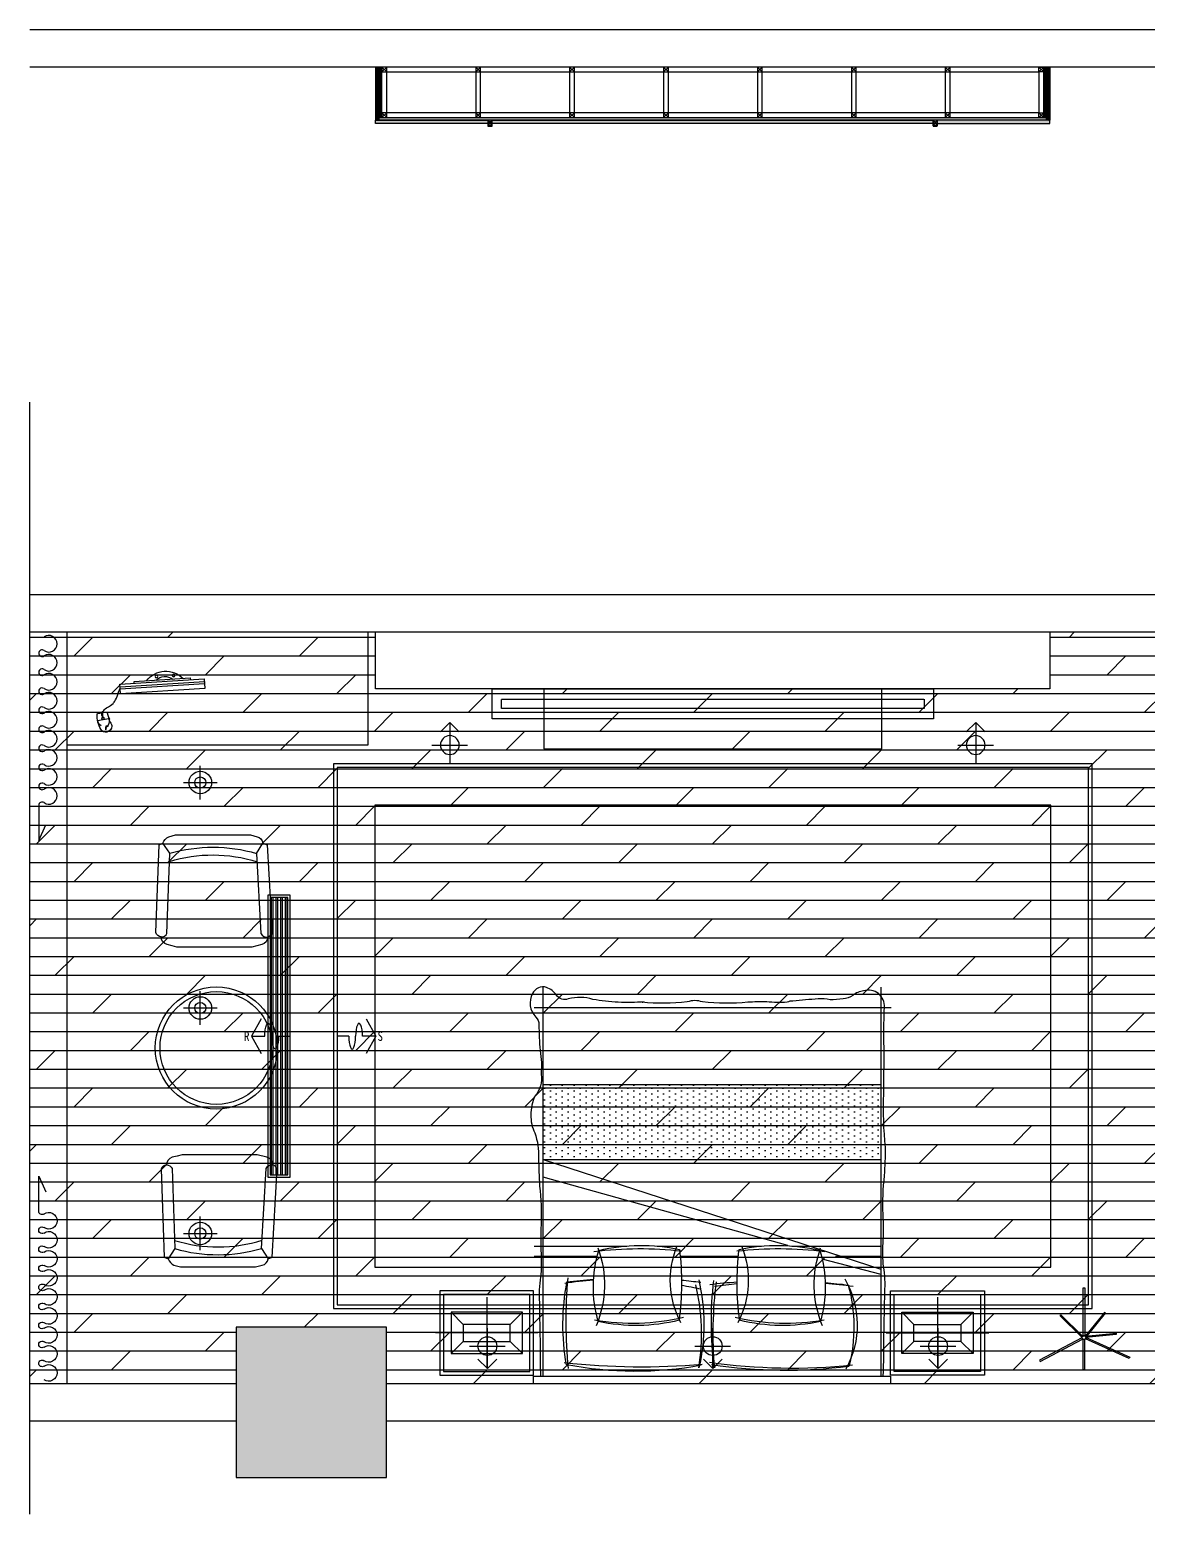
# Model space of a CAD drawing. Extents: x -153478 to 95136, y -45571 to 574449.
# Drawn here: x 37888 to 43838, y -11247 to -3343 of the extents above; entities that cross this region are included whole.
import ezdxf

# ---------------------------------------------------------------- set-up
doc = ezdxf.new("R2010")
doc.units = 0
doc.header["$LTSCALE"] = 10
doc.header["$MEASUREMENT"] = 0
doc.linetypes.add('DASH', pattern=[0.35, 0.25, -0.1])
doc.layers.get('0').update_dxf_attribs({"linetype": 'CONTINUOUS'})
for name, color, linetype in [('A 固定家具', 43, 'CONTINUOUS'), ('A 活动家具', 43, 'CONTINUOUS'), ('A 装饰完成面', 6, 'CONTINUOUS'), ('A建筑墙体', 160, 'CONTINUOUS'), ('A建筑窗户', 136, 'CONTINUOUS'), ('COLUMN', 9, 'CONTINUOUS'), ('C地面分格', 136, 'CONTINUOUS'), ('D天花分格', 136, 'CONTINUOUS'), ('D天花灯具', 1, 'CONTINUOUS'), ('K窗帘线', 43, 'CONTINUOUS'), ('PUB_HATCH', 251, 'CONTINUOUS')]:
    doc.layers.add(name, color=color, linetype=linetype)
doc.layers.add('WALL', color=160, linetype='CONTINUOUS', lineweight=9)
doc.styles.add('-宋体', font='simhei.ttf', dxfattribs={"width": 0.8})
pattern_1 = [(360, (-482869.7945, -322821.2698), (1e-15, 2.5), []), (135, (-482868.5445, -322822.52), (-4.99999999, -4.99999999), [3.53553392, -3.53553392]), (135, (-482867.9195, -322822.52), (-4.99999999, -4.99999999), [3.53553392, -3.53553392]), (135, (-482867.2945, -322822.52), (-4.99999999, -4.99999999), [3.53553392, -3.53553392])]

# ---------------------------------------------------------------- blocks, each defined once
blk = doc.blocks.new('_FZH')
at = {"color": 160}
blk.add_lwpolyline([(-0.5, -0.5), (0.5, -0.5), (0.5, 0.5), (-0.5, 0.5)], close=True, dxfattribs=at)
at = {"layer": 'PUB_HATCH', "color": 8}
blk.add_solid([(-0.5, -0.5), (0.5, -0.5), (-0.5, 0.5), (0.5, 0.5)], dxfattribs=at)
blk = doc.blocks.new('600x450床头几')
at = {"layer": 'A 活动家具', "color": 8, "linetype": 'Continuous'}
for p, q in [((-50, -190), (-50, 190)), ((-175, 45), (-240, 110)), ((75, 45), (140, 110)), ((222.8, 0), (-322.8, 0)), ((-175, -45), (-240, -110)), ((75, -45), (140, -110))]:
    blk.add_line(p, q, dxfattribs=at)
at = {"layer": 'A 活动家具', "linetype": 'Continuous'}
for points in [[(200, 225), (200, -225), (-300, -225), (-300, 225)], [(180, 205), (180, -205), (-280, -205), (-280, 205)], [(140, -110), (-240, -110), (-240, 110), (140, 110)]]:
    blk.add_lwpolyline(points, close=True, dxfattribs=at)
at = {"layer": 'A 活动家具', "color": 8, "linetype": 'Continuous'}
blk.add_lwpolyline([(75, -45), (-175, -45), (-175, 45), (75, 45)], close=True, dxfattribs=at)
blk = doc.blocks.new('1800X2000床A')
at = {"layer": 'A 活动家具', "linetype": 'Continuous'}
h = blk.add_hatch(dxfattribs=at)
h.set_pattern_fill('DOTS', color=256, scale=20, angle=90, style=0)
h.set_pattern_definition([(90, (-37064.08, -174013.955), (-31.75, 15.875), [0, -31.75])])
h.paths.add_polyline_path([(-900, -571.6), (-900, -171.6), (900, -171.6), (900, -571.6)])
for p, q in [((-900, 980), (-900, -1090.1)), ((900, 980), (900, -1090.1)), ((900, 411.4), (-897.3, -171.6)), ((900, 438.2), (585.8, 356.9)), ((-946.7, 340.4), (-611.1, 340.4)), ((-169.7, 340.4), (140.3, 340.4)), ((656.5, 340.4), (900, 340.4)), ((-453.9, 289.6), (-946.7, 289.6)), ((402.8, 283.8), (-900, -78.9)), ((263.2, 289.6), (-292.6, 289.6)), ((900, 289.6), (424.5, 289.6)), ((900, -171.6), (-900, -171.6)), ((900, -571.6), (-900, -571.6)), ((953.8, -980), (-946.7, -980))]:
    blk.add_line(p, q, dxfattribs=at)
for points in [[(914.4, -522.6, 0.011501), (915.4, -658.1, -0.027887), (914.1, -811.9, 0.011645), (918.1, -983.7, -0.522577), (807.1, -1071, -0.144021), (749, -1047.2, 0.120265), (697.5, -1028.7, 0.023323), (627.9, -1023.4, -0.068959), (565.4, -1028.2, -0.011626), (430.6, -1016.8, -0.119793), (399.6, -1010.6, 0.046791), (290.8, -1012.6, -0.023628), (190.8, -1010.5, 0.055897), (-51.3, -1012.9, -0.053528), (-91.8, -1019.8, -0.053528), (-132.3, -1012.9, 0.055897), (-374.4, -1010.5, -0.187873), (-362, -1012.6, 0.036947), (-499.8, -1010.6, 0.036442), (-634.8, -1025.7, -0.141351), (-765.6, -1028.2, 0.342539), (-828.1, -1048.6, -0.123892), (-881.4, -1090, -0.37589), (-955.7, -1056.7, -0.329446), (-938.7, -931.9, 0.211134), (-921.8, -890.9, -0.024888), (-915.1, -753.9, 0.06219), (-910.4, -626.7, 0.218233), (-943, -510.5, -0.123513), (-964.3, -410.6, -0.129887), (-943.7, -314.7, 0.095063), (-923.8, -182.3, -0.016498), (-918.2, -32.3, 0.039412), (-910.4, 173.7, -0.025508), (-910.4, 327.9, 0.038458), (-913, 451.6, -0.058958), (-919.7, 588.7, -0.00267), (-914.9, 817.2, -0.013848), (-913.2, 980, -0.011292)], [(910.6, 980, -0.018567), (914.9, 761.8, -0.00267), (919.7, 533.2, -0.058958), (913, 396.2, 0.038458), (910.4, 272.5, -0.025508), (910.4, 118.3, 0.039412), (918.2, -87.7, -0.016498), (923.8, -237.7)], [(923.8, -237.7, 0.037552), (914.4, -522.6)]]:
    blk.add_lwpolyline(points, format="xyb", dxfattribs=at)
blk.add_lwpolyline([(-950, 1020), (-950, 980), (950, 980), (950, 1020), (-950, 1020), (-950, 980)], dxfattribs=at)
for centre, radius, start, end in [((-407.9, -972.7), 1927.1, 79.52195, 101.00931), ((391.7, -1691.8), 2641.6, 82.66685, 98.5823), ((443.9, 707.1), 1238, 170.14845, 190.63838), ((-379.1, -2731.9), 3663.7, 84.87604, 96.39087), ((1853.5, 686.6), 2630.3, 174.48255, 185.03645), ((-1148.5, 754.9), 1091.3, 346.13072, 9.52012), ((-1061.9, 702.8), 1018.5, 346.621, 13.23738), ((427.2, -2159.9), 3098.6, 84.05754, 98.1925), ((1936.5, 695.7), 1940.4, 173.02039, 186.64494), ((2200.9, 750.7), 2194.7, 175.17431, 187.14611), ((285.3, 706.9), 487.3, 329.87201, 28.93859), ((-109.7, 718.3), 864.5, 345.01444, 14.05404), ((-1146.4, 492.4), 573.1, 340.11607, 22.53742), ((1117, 492.4), 573.1, 157.46258, 199.88393), ((29.9, 505.6), 661.9, 163.92635, 197.14087), ((-426.1, -501), 1200.4, 76.82021, 99.55338), ((-404.9, -238.2), 948.7, 76.02967, 102.2512), ((259, 469.5), 481.3, 151.92007, 201.95242), ((-1667.9, 484.6), 1505.1, 353.15138, 7.55329), ((396.7, -501), 1200.4, 80.44662, 103.17979), ((1638.5, 484.6), 1505.1, 172.44671, 186.84862), ((-288.4, 469.5), 481.3, 338.04758, 28.07993), ((375.5, -238.2), 948.7, 77.7488, 103.97033), ((-59.2, 505.6), 661.9, 342.85913, 16.07365), ((-461.2, 2818.8), 2357, 262.10686, 265.8698), ((-372, 3643.3), 3190, 262.78178, 265.34846), ((-561.2, 2818.8), 2357, 279.7319, 282.30021), ((-472, 3643.3), 3190, 275.56203, 277.41037), ((393, 3966.4), 3498.4, 263.35369, 265.74417), ((429.7, 3708.3), 3234.9, 262.61015, 264.74421), ((293, 3966.4), 3498.4, 275.07117, 277.09886), ((329.7, 3708.3), 3234.9, 274.8347, 277.49337), ((-382.6, 2242.4), 1941.4, 262.71281, 276.54095), ((353.3, 2242.4), 1941.4, 263.45905, 277.28719), ((-376.1, 1254.1), 970.4, 256.49859, 282.0521), ((346.7, 1254.1), 970.4, 257.9479, 283.50141)]:
    blk.add_arc(centre, radius, start, end, dxfattribs=at)
blk = doc.blocks.new('1800X2000床组块A')
at = {"layer": 'A 活动家具', "color": 0, "linetype": 'Continuous'}
for name, p in [('600x450床头几', (-1150, 750)), ('1800X2000床A', (0, 0))]:
    blk.add_blockref(name, p, dxfattribs=at)
at = {"layer": 'A 活动家具', "color": 0, "linetype": 'Continuous', "xscale": -1}
blk.add_blockref('600x450床头几', (1150, 750), dxfattribs=at)
blk = doc.blocks.new('QRQR')
at = {"layer": 'A 活动家具', "linetype": 'Continuous'}
for p, q in [((-230.2, -97.6), (-266.4, -42.7)), ((231.9, -98.3), (266.4, -42.7))]:
    blk.add_line(p, q, dxfattribs=at)
blk.add_lwpolyline([(-191.6, -596.5), (-217.7, -590), (-243.8, -583.5, -0.344151), (-275.6, -542.7, -0.318714), (-303.8, -519.8), (-286.5, -51.7), (-266.4, -42.7, -0.164168), (-235.1, -8.9), (-199.7, 0), (199.7, 0), (235.1, -8.9, -0.298595), (266.4, -42.7), (288.2, -52.5), (315, -520.5, -0.274063), (291.9, -542.7, -0.344151), (260, -583.5), (207.8, -596.5), (-191.6, -596.5)], format="xyb", close=True, dxfattribs=at)
blk.add_lwpolyline([(-275.6, -542.7, 0.318714), (-244.7, -523.6), (-230.2, -97.6, -0.143237), (231.9, -98.3), (255.9, -524.4, 0.364606), (291.9, -542.7)], format="xyb", dxfattribs=at)
at = {"layer": 'A 活动家具', "linetype": 'Continuous', "extrusion": (-1.0584e-16, -3.00163e-16, -1)}
blk.add_ellipse((-0.4, -887.8), major_axis=(600.9, 499.9), ratio=1, start_param=-1.177212, end_param=-0.571226, dxfattribs=at)
blk = doc.blocks.new('QBLOCK2008041212054960')
at = {"layer": 'A 活动家具'}
for p, q in [((-264.3, 158.3, -1040), (172.8, 51.4, -1040)), ((-261.9, 168, -1040), (175.2, 61.1, -1040)), ((-184.5, 174.8, -1040), (-186.9, 165.1, -1040)), ((106.9, 103.6, -1040), (-184.5, 174.8, -1040)), ((104.5, 93.9, -1040), (106.9, 103.6, -1040)), ((207.1, -105, -1040), (201, -117.3, -1040)), ((201, -117.3, -1040), (203.1, -118.5, -1040)), ((219.3, -85.2, -1040), (205.2, -113.3, -1040)), ((261.8, -134.2, -1040), (205.2, -113.3, -1040)), ((207.1, -105, -1040), (208.9, -105.9, -1040)), ((267, -98, -1040), (225.5, -82.7, -1040)), ((234.3, -120.4, -1040), (233, -123.6, -1040)), ((239.3, -108.8, -1040), (237, -114.1, -1040)), ((247.2, -90.7, -1040), (245.6, -94.3, -1040))]:
    blk.add_line(p, q, dxfattribs=at)
at = {"layer": 'A 活动家具', "elevation": -1040}
blk.add_lwpolyline([(-258.3, 182.6), (-270.2, 134), (166.9, 27.1), (178.8, 75.7)], close=True, dxfattribs=at)
at = {"layer": 'A 活动家具'}
for centre in [(-94.4, 172.3, -1040), (-6.2, 150.7, -1040)]:
    blk.add_circle(centre, 6.6, dxfattribs=at)
for centre, radius, start, end in [((-72.4, 61.1, -1040), 128.4, 27.03317, 125.48048), ((-62.9, 90.3, -1040), 69.4, 36.32293, 116.19072), ((214.3, -155.9, -1040), 33.4, 171.1828, 247.4847), ((253.4, -136, -1040), 53.3, 164.76817, 205.26714), ((253.4, -136, -1040), 53.3, 154.76293, 164.76817), ((181.3, -161.7, -1040), 27.9, 333.84389, 25.10416), ((181.3, -161.7, -1040), 30.9, 334.41458, 18.50856), ((223.8, -87.4, -1040), 5, 69.71217, 153.2894), ((112.7, -77.2, -1040), 159.6, 321.12939, 350.49259), ((214.7, -114.2, -1040), 51.2, 296.42725, 336.99947), ((265.2, -102.7, -1040), 5, 350.49259, 69.71217), ((213.6, -160.9, -1040), 28.6, 244.82124, 324.86169)]:
    blk.add_arc(centre, radius, start, end, dxfattribs=at)
for centre, major_axis in [((236, -117.4, -1040), (-7.45, 2.72)), ((242.5, -101.6, -1040), (3.15, 7.28))]:
    blk.add_ellipse(centre, major_axis=major_axis, ratio=0.432067, dxfattribs=at)
for points, knots in [([(247.2, -90.7, -1040), (238.3, -78.1, -1040), (237.2, -65.2, -1040), (204.9, -47.5, -1040), (184.5, -12.3, -1040), (174, 56.2, -1040)], [0, 0, 0, 0, 54.549651, 126.009239, 156.340807, 156.340807, 156.340807, 156.340807]), ([(202, -122, -1040), (200.5, -124.3, -1040), (196.4, -129.2, -1040), (190.1, -135.8, -1040), (183.8, -142.6, -1040), (181.8, -148.2, -1040), (181.3, -150.8, -1040)], [9.51244, 9.51244, 9.51244, 9.51244, 17.355242, 27.460135, 36.892546, 44.800695, 44.800695, 44.800695, 44.800695])]:
    blk.add_open_spline(points, degree=3, knots=knots, dxfattribs=at)
blk = doc.blocks.new('DRAPES2')
at = {"layer": 'K窗帘线', "color": 43}
for p, q in [((0, 0), (82, 37.3)), ((186.3, 0), (0, 0))]:
    blk.add_line(p, q, dxfattribs=at)
at = {"layer": 'K窗帘线', "color": 43, "linetype": 'ByBlock', "extrusion": (0, 0, -1)}
for centre, major_axis, start_param, end_param in [((236.9, 53.6), (-31.3, 31.3), 4.8823, 7.06864), ((236.9, 53.6), (-31.3, 31.3), 0.785455, 2.971795), ((338.2, 53.5), (31.3, 31.3), 3.311504, 5.497844), ((338.2, 53.5), (-31.3, 31.3), 0.785455, 2.971795), ((439.4, 53.5), (-31.3, 31.3), 4.8823, 7.06864), ((439.4, 53.5), (-31.3, 31.3), 0.785455, 2.971795), ((540.7, 53.5), (31.3, 31.3), 3.311504, 5.497844), ((540.7, 53.5), (31.3, 31.3), -0.785341, 1.400999), ((641.9, 53.5), (-31.3, 31.3), 4.8823, 7.06864), ((641.9, 53.5), (-31.3, 31.3), 0.785455, 2.971795), ((743.2, 53.5), (31.3, 31.3), 3.311504, 5.497844), ((743.2, 53.5), (-31.3, 31.3), 0.785455, 2.971795), ((844.4, 53.5), (-31.3, 31.3), 4.8823, 7.06864), ((844.4, 53.5), (-31.3, 31.3), 0.785455, 2.971795), ((945.7, 53.5), (31.3, 31.3), 3.311504, 5.497844), ((945.7, 53.5), (31.3, 31.3), -0.785341, 1.400999), ((186.3, 17.8), (-12.6, 12.6), 1.740708, 3.927048), ((287.6, 17.7), (-12.6, 12.6), 1.740708, 6.113388), ((388.8, 17.7), (-12.6, 12.6), 1.740708, 6.113388), ((490.1, 17.7), (12.6, 12.6), 0.169911, 4.542591), ((591.3, 17.7), (12.6, 12.6), 2.356251, 4.542591), ((591.3, 17.7), (-12.6, 12.6), 1.740708, 3.927048), ((692.6, 17.7), (-12.6, 12.6), 1.740708, 6.113388), ((793.8, 17.7), (-12.6, 12.6), 1.740708, 6.113388), ((895.1, 17.7), (12.6, 12.6), 0.169911, 4.542591), ((996.3, 17.7), (12.6, 12.6), 2.356251, 4.542591)]:
    blk.add_ellipse(centre, major_axis=major_axis, ratio=1, start_param=start_param, end_param=end_param, dxfattribs=at)
at = {"layer": 'K窗帘线', "color": 43, "extrusion": (0, 0, -1)}
for centre, major_axis, start_param, end_param in [((1046.7, 53.5), (-31.3, 31.3), 4.8823, 7.06864), ((1046.7, 53.5), (-31.3, 31.3), 0.785455, 2.971795), ((996.1, 17.7), (-12.6, 12.6), 1.740708, 3.927048)]:
    blk.add_ellipse(centre, major_axis=major_axis, ratio=1, start_param=start_param, end_param=end_param, dxfattribs=at)
blk = doc.blocks.new('暗装筒灯')
at = {"color": 8}
for p, q in [((0, -90), (0, 90)), ((-90, 0), (90, 0))]:
    blk.add_line(p, q, dxfattribs=at)
blk.add_circle((0, 0), 60)
blk.add_circle((0, 0), 30, dxfattribs=at)
blk = doc.blocks.new('*U66')
blk.add_blockref('暗装筒灯', (0, 0))
blk = doc.blocks.new('*U653')
at = {"color": 8}
for p, q in [((-737.5, 42.5), (737.5, 42.5)), ((-737.5, 32.5), (737.5, 32.5)), ((-737.5, 17.5), (737.5, 17.5)), ((-737.5, 7.5), (737.5, 7.5)), ((-737.5, -7.5), (737.5, -7.5)), ((-737.5, -17.5), (737.5, -17.5)), ((-737.5, -32.5), (737.5, -32.5)), ((-737.5, -42.5), (737.5, -42.5))]:
    blk.add_line(p, q, dxfattribs=at)
for points in [[(750, 60), (-750, 60), (-750, -60), (750, -60)], [(737.5, 47.5), (-737.5, 47.5), (-737.5, -47.5), (737.5, -47.5)]]:
    blk.add_lwpolyline(points, close=True)
blk = doc.blocks.new('出风方向图例')
blk.add_line((62.2, 0), (0, 0))
for points in [[(154.2, 92.4), (207, 0), (154.2, -92.4)], [(207, 0), (135.3, 0)]]:
    blk.add_lwpolyline(points)
for centre, major_axis in [((80.4, 0), (0, -68.6)), ((117, 0), (0, 68.6))]:
    blk.add_ellipse(centre, major_axis=major_axis, ratio=0.266667, start_param=4.712389, end_param=7.853982)
at = {"color": 0, "linetype": 'ByBlock', "style": '-宋体', "width": 0.85}
blk.add_attdef('出风方向', (215.1, -25.1), '', height=50, dxfattribs=at)
blk = doc.blocks.new('A$C5AAE2CA5')
at = {"layer": 'A 活动家具'}
for points in [[(241.1, 182.2), (233.5, 182.2), (233.5, 437.6), (241.1, 437.6)], [(230.5, 178.5), (225.9, 173.9), (110.1, 288.8), (114.7, 293.5)], [(243.4, 179.2), (248.5, 175.1), (351.2, 301.9), (346.2, 306)], [(229.3, 164.6), (225.8, 171.2), (0, 51.9), (3.5, 45.2)], [(233.1, 163.1), (239.6, 163.1), (239.6, 0), (233.1, 0)], [(245.1, 165.1), (248.2, 172), (481.7, 68.6), (478.6, 61.7)], [(246.6, 173.4), (246, 179.9), (408.3, 195.5), (409, 189)]]:
    blk.add_lwpolyline(points, close=True, dxfattribs=at)
blk.add_circle((237.3, 172.2), 10, dxfattribs=at)
blk = doc.blocks.new('暗装射灯(角度可调)')
at = {"color": 8, "linetype": 'ByBlock'}
for p, q in [((0, -1.9), (0, 1.9)), ((2.4, 0), (-1.9, 0))]:
    blk.add_line(p, q, dxfattribs=at)
blk.add_lwpolyline([(1.4, 1), (2.4, 0), (1.4, -1)], dxfattribs=at)
at = {"color": 0, "linetype": 'ByBlock'}
blk.add_circle((0, 0), 1, dxfattribs=at)
blk = doc.blocks.new('*U62')
at = {"xscale": 50, "yscale": 50, "zscale": 50}
blk.add_blockref('暗装射灯(角度可调)', (27895.3, -2006.6), dxfattribs=at)
blk = doc.blocks.new('A$C33B562D5')
at = {"layer": 'C地面分格', "linetype": 'ByBlock'}
h = blk.add_hatch(dxfattribs=at)
h.set_pattern_fill('DOLMIT', color=148, scale=400)
h.set_pattern_definition([(0, (-3776.34, -8577.2), (0, 100), []), (45, (-3776.34, -8577.2), (-200, 200), [141.4214, -282.843])])
h.paths.add_polyline_path([(2041.9, 4395.5), (2041.9, 4695.5), (200, 4695.5), (200, 695.5), (1300, 695.5), (1300, 995.5), (2100, 995.5), (2100, 695.5), (6300, 695.5), (6300, 1995.5), (6300, 3095.5), (7900, 3095.5), (7900, 3395.5), (7899.8, 4395.5), (7899.8, 4445.5), (7600, 4445.5), (7600, 4695.5), (5631.9, 4695.5), (5631.9, 4395.5)])
at = {"layer": 'A 固定家具', "linetype": 'DASH'}
blk.add_lwpolyline([(2711.9, 4340.5), (4961.9, 4340.5), (4961.9, 4290.5), (2711.9, 4290.5)], close=True, dxfattribs=at)
at = {"layer": 'A 活动家具'}
for points in [[(1999.9, 4695.5), (1999.9, 4095.5), (400, 4095.5), (400, 4695.5)], [(2936.9, 4395.5), (2936.9, 4075.5), (4736.9, 4075.5), (4736.9, 4395.5)]]:
    blk.add_lwpolyline(points, dxfattribs=at)
for radius in [325, 300]:
    blk.add_circle((1194, 2482.6), radius, dxfattribs=at)
at = {"layer": 'A 装饰完成面'}
blk.add_lwpolyline([(5631.9, 4695.5), (5631.9, 4395.5), (2041.9, 4395.5), (2041.9, 4695.5)], dxfattribs=at)
at = {"layer": 'A建筑墙体'}
for p, q in [((7899.8, 4895.5), (200, 4895.5)), ((7899.8, 4695.5), (200, 4695.5)), ((1300, 695.5), (200, 695.5)), ((8300, 695.5), (2100, 695.5)), ((1300, 495.5), (200, 495.5)), ((6600, 495.5), (2100, 495.5))]:
    blk.add_line(p, q, dxfattribs=at)
at = {"layer": 'A建筑窗户', "color": 136}
for p, q in [((200, 4795.5), (200, 5921.5)), ((200, 595.5), (200, 4795.5)), ((200, 0), (200, 595.5))]:
    blk.add_line(p, q, dxfattribs=at)
at = {"layer": 'D天花分格', "linetype": 'ByBlock'}
blk.add_line((400, 695.5), (400, 4695.5), dxfattribs=at)
for points in [[(2661.9, 4395.5), (5011.9, 4395.5), (5011.9, 4235.5), (2661.9, 4235.5)], [(1816.9, 1095.5), (5856.9, 1095.5), (5856.9, 3995.5), (1816.9, 3995.5)], [(1836.9, 1115.5), (5836.9, 1115.5), (5836.9, 3975.5), (1836.9, 3975.5)], [(2036.9, 1315.5), (5636.9, 1315.5), (5636.9, 3775.5), (2036.9, 3775.5)]]:
    blk.add_lwpolyline(points, close=True, dxfattribs=at)
at = {"layer": 'WALL'}
blk.add_line((1300, 695.5), (200, 695.5), dxfattribs=at)
at = {"linetype": 'ByBlock'}
blk.add_blockref('A$C5AAE2CA5', (5576.4, 768.5), dxfattribs=at)
at = {"layer": 'A 活动家具', "linetype": 'Continuous', "xscale": -1, "rotation": 349.8817317012442}
blk.add_blockref('QBLOCK2008041212054960', (842.8, 4312.7, 2080), dxfattribs=at)
at = {"layer": 'A 活动家具'}
blk.add_blockref('QRQR', (1175.7, 3616.5), dxfattribs=at)
at = {"layer": 'A 活动家具', "xscale": -1, "rotation": 180}
for name, p in [('1800X2000床组块A', (3833.4, 1715.5)), ('QRQR', (1203.2, 1317))]:
    blk.add_blockref(name, p, dxfattribs=at)
at = {"layer": 'COLUMN', "color": 3, "xscale": 799.9999999986271, "yscale": 799.9962022249176, "zscale": 799.9962022249176, "rotation": 270.0000000331596}
blk.add_blockref('_FZH', (1700, 595.5), dxfattribs=at)
at = {"layer": 'D天花灯具', "xscale": -1, "rotation": 270}
for p in [(4443.6, -23799.8), (7243.6, -23799.8)]:
    blk.add_blockref('*U62', p, dxfattribs=at)
at = {"layer": 'D天花灯具'}
for p in [(1108.5, 3895.5), (1108.5, 2695.5), (1108.5, 1495.5)]:
    blk.add_blockref('*U66', p, dxfattribs=at)
at = {"layer": 'D天花灯具', "rotation": 270}
for name, p in [('*U653', (1527.5, 2545.5)), ('*U62', (4643.6, 28790.8)), ('*U62', (5843.6, 28790.8)), ('*U62', (7043.6, 28790.8))]:
    blk.add_blockref(name, p, dxfattribs=at)
at = {"layer": 'D天花灯具'}
ref = blk.add_blockref('出风方向图例', (1587.5, 2545.5), dxfattribs=dict(at, xscale=-1))
ref.add_attrib('出风方向', 'R', (1341.2, 2520.4), dxfattribs={"layer": '0', "color": 0, "linetype": 'ByBlock', "height": 50, "style": '-宋体', "width": 0.85})
blk.add_blockref('出风方向图例', (1836.9, 2545.5), dxfattribs=at).add_auto_attribs({'出风方向': 'S'})
at = {"layer": 'K窗帘线', "xscale": -1, "rotation": 270}
blk.add_blockref('DRAPES2', (248.5, 3587.9), dxfattribs=at)
at = {"layer": 'K窗帘线', "rotation": 270}
blk.add_blockref('DRAPES2', (248.5, 1799.6), dxfattribs=at)
blk = doc.blocks.new('A$C75CF46B5')
at = {"color": 148, "linetype": 'ByBlock'}
for p, q in [((0, 30), (20, 0)), ((0, 0), (20, 30))]:
    blk.add_line(p, q, dxfattribs=at)
at = {"color": 136}
blk.add_lwpolyline([(0, 0), (20, 0), (20, 30), (0, 30)], close=True, dxfattribs=at)

msp = doc.modelspace()

# ---------------------------------------------------------------- hatches: boundary and pattern name
at = {"linetype": 'ByBlock'}
h = msp.add_hatch(dxfattribs=at)
h.set_pattern_fill('CORK', color=148, scale=20, angle=-90)
h.set_pattern_definition([(270, (-276470.6894, 521681.4208), (2.5, -1e-15), []), (45, (-276471.9394, 521680.171), (-4.99999999, 4.99999999), [3.53553392, -3.53553392]), (45, (-276471.9394, 521679.546), (-4.99999999, 4.99999999), [3.53553392, -3.53553392]), (45, (-276471.9394, 521678.921), (-4.99999999, 4.99999999), [3.53553392, -3.53553392])])
h.paths.add_polyline_path([(39747.6, -3825), (39747.6, -3543), (39729.6, -3543), (39729.6, -3825)])
h = msp.add_hatch(dxfattribs=at)
h.set_pattern_fill('CORK', color=148, scale=20, angle=-90)
h.set_pattern_definition([(270, (-276488.6894, 521681.4208), (2.5, -1e-15), []), (45, (-276489.9394, 521680.171), (-4.99999999, 4.99999999), [3.53553392, -3.53553392]), (45, (-276489.9394, 521679.546), (-4.99999999, 4.99999999), [3.53553392, -3.53553392]), (45, (-276489.9394, 521678.921), (-4.99999999, 4.99999999), [3.53553392, -3.53553392])])
h.paths.add_polyline_path([(39762.6, -3810), (39762.6, -3543), (39747.6, -3543), (39747.6, -3810)])
h = msp.add_hatch(dxfattribs=at)
h.set_pattern_fill('CORK', color=148, scale=20, angle=-90)
h.set_pattern_definition([(270, (-275798.6894, 521681.4208), (2.5, -1e-15), []), (45, (-275799.9394, 521680.171), (-4.99999999, 4.99999999), [3.53553392, -3.53553392]), (45, (-275799.9394, 521679.546), (-4.99999999, 4.99999999), [3.53553392, -3.53553392]), (45, (-275799.9394, 521678.921), (-4.99999999, 4.99999999), [3.53553392, -3.53553392])])
h.paths.add_polyline_path([(43286.6, -3810), (43286.6, -3543), (43301.6, -3543), (43301.6, -3810)])
h = msp.add_hatch(dxfattribs=at)
h.set_pattern_fill('CORK', color=148, scale=20, angle=-90)
h.set_pattern_definition([(270, (-275780.6894, 521681.4208), (2.5, -1e-15), []), (45, (-275781.9394, 521680.171), (-4.99999999, 4.99999999), [3.53553392, -3.53553392]), (45, (-275781.9394, 521679.546), (-4.99999999, 4.99999999), [3.53553392, -3.53553392]), (45, (-275781.9394, 521678.921), (-4.99999999, 4.99999999), [3.53553392, -3.53553392])])
h.paths.add_polyline_path([(43301.6, -3825), (43301.6, -3543), (43319.6, -3543), (43319.6, -3825)])
h = msp.add_hatch(dxfattribs=at)
h.set_pattern_fill('CORK', color=148, scale=20)
h.set_pattern_definition(pattern_1)
h.paths.add_polyline_path([(39729.6, -3825), (40327.6, -3825), (40327.6, -3843), (39729.6, -3843)])
h = msp.add_hatch(dxfattribs=at)
h.set_pattern_fill('CORK', color=148, scale=20)
h.set_pattern_definition([(360, (-482869.7945, -322839.2698), (1e-15, 2.5), []), (135, (-482868.5445, -322840.52), (-4.99999999, -4.99999999), [3.53553392, -3.53553392]), (135, (-482867.9195, -322840.52), (-4.99999999, -4.99999999), [3.53553392, -3.53553392]), (135, (-482867.2945, -322840.52), (-4.99999999, -4.99999999), [3.53553392, -3.53553392])])
h.paths.add_polyline_path([(39747.6, -3810), (43301.6, -3810), (43301.6, -3825), (39747.6, -3825)])
h = msp.add_hatch(dxfattribs=at)
h.set_pattern_fill('ANSI31', color=6, scale=10)
h.set_pattern_definition([(45, (21486.3184, -37851.1125), (-0.883883476, 0.883883476), [])])
h.paths.add_polyline_path([(40328.6, -3825), (40327.6, -3825), (40327.6, -3856), (40349.6, -3856), (40349.6, -3825), (40348.6, -3825), (40348.6, -3826), (40348.6, -3855), (40328.6, -3855), (40328.6, -3826)])
h = msp.add_hatch(dxfattribs=at)
h.set_pattern_fill('CORK', color=148, scale=20, angle=-180)
h.set_pattern_definition([(180, (567760.0013, 315257.2672), (-2e-15, -2.5), []), (315, (567758.751, 315258.517), (4.99999999, 4.99999999), [3.53553392, -3.53553392]), (315, (567758.126, 315258.517), (4.99999999, 4.99999999), [3.53553392, -3.53553392]), (315, (567757.501, 315258.517), (4.99999999, 4.99999999), [3.53553392, -3.53553392])])
h.paths.add_polyline_path([(40349.6, -3825), (42697.6, -3825), (42697.6, -3843), (40349.6, -3843)])
h = msp.add_hatch(dxfattribs=at)
h.set_pattern_fill('ANSI31', color=6, scale=10)
h.set_pattern_definition([(45, (23856.3184, -37851.1125), (-0.883883476, 0.883883476), [])])
h.paths.add_polyline_path([(42698.6, -3825), (42697.6, -3825), (42697.6, -3856), (42719.6, -3856), (42719.6, -3825), (42718.6, -3825), (42718.6, -3826), (42718.6, -3855), (42698.6, -3855), (42698.6, -3826)])
h = msp.add_hatch(dxfattribs=at)
h.set_pattern_fill('CORK', color=148, scale=20)
h.set_pattern_definition(pattern_1)
h.paths.add_polyline_path([(43319.6, -3825), (42719.6, -3825), (42719.6, -3843), (43319.6, -3843)])

# ---------------------------------------------------------------- linework, layer by layer
at = {"color": 148, "linetype": 'ByBlock'}
for p, q in [((39762.6, -3567.1), (39788.5, -3543)), ((39788.5, -3567.1), (39762.6, -3543)), ((40262.6, -3567.1), (40288.5, -3543)), ((40288.5, -3567.1), (40262.6, -3543)), ((40762.6, -3567.1), (40788.5, -3543)), ((40788.5, -3567.1), (40762.6, -3543)), ((41262.6, -3567.1), (41288.5, -3543)), ((41288.5, -3567.1), (41262.6, -3543)), ((41762.6, -3567.1), (41788.5, -3543)), ((41788.5, -3567.1), (41762.6, -3543)), ((42262.6, -3567.1), (42288.5, -3543)), ((42288.5, -3567.1), (42262.6, -3543)), ((42762.6, -3567.1), (42788.5, -3543)), ((42788.5, -3567.1), (42762.6, -3543)), ((43286.6, -3567.1), (43260.7, -3543)), ((43260.7, -3567.1), (43286.6, -3543)), ((39762.6, -3810), (39788.5, -3785.9)), ((39788.5, -3810), (39762.6, -3785.9)), ((40262.6, -3810), (40288.5, -3785.9)), ((40288.5, -3810), (40262.6, -3785.9)), ((40762.6, -3810), (40788.5, -3785.9)), ((40788.5, -3810), (40762.6, -3785.9)), ((41262.6, -3810), (41288.5, -3785.9)), ((41288.5, -3810), (41262.6, -3785.9)), ((41762.6, -3810), (41788.5, -3785.9)), ((41788.5, -3810), (41762.6, -3785.9)), ((42262.6, -3810), (42288.5, -3785.9)), ((42288.5, -3810), (42262.6, -3785.9)), ((42762.6, -3810), (42788.5, -3785.9)), ((42788.5, -3810), (42762.6, -3785.9)), ((43286.6, -3810), (43260.7, -3785.9)), ((43260.7, -3810), (43286.6, -3785.9))]:
    msp.add_line(p, q, dxfattribs=at)
at = {"color": 136}
for points in [[(39788.5, -3543), (39762.6, -3543), (39762.6, -3567.1), (39788.5, -3567.1)], [(40288.5, -3543), (40262.6, -3543), (40262.6, -3567.1), (40288.5, -3567.1)], [(40788.5, -3543), (40762.6, -3543), (40762.6, -3567.1), (40788.5, -3567.1)], [(41288.5, -3543), (41262.6, -3543), (41262.6, -3567.1), (41288.5, -3567.1)], [(41788.5, -3543), (41762.6, -3543), (41762.6, -3567.1), (41788.5, -3567.1)], [(42288.5, -3543), (42262.6, -3543), (42262.6, -3567.1), (42288.5, -3567.1)], [(42788.5, -3543), (42762.6, -3543), (42762.6, -3567.1), (42788.5, -3567.1)], [(43260.7, -3543), (43286.6, -3543), (43286.6, -3567.1), (43260.7, -3567.1)], [(39788.5, -3785.9), (39762.6, -3785.9), (39762.6, -3810), (39788.5, -3810)], [(40288.5, -3785.9), (40262.6, -3785.9), (40262.6, -3810), (40288.5, -3810)], [(40788.5, -3785.9), (40762.6, -3785.9), (40762.6, -3810), (40788.5, -3810)], [(41288.5, -3785.9), (41262.6, -3785.9), (41262.6, -3810), (41288.5, -3810)], [(41788.5, -3785.9), (41762.6, -3785.9), (41762.6, -3810), (41788.5, -3810)], [(42288.5, -3785.9), (42262.6, -3785.9), (42262.6, -3810), (42288.5, -3810)], [(42788.5, -3785.9), (42762.6, -3785.9), (42762.6, -3810), (42788.5, -3810)], [(43260.7, -3785.9), (43286.6, -3785.9), (43286.6, -3810), (43260.7, -3810)]]:
    msp.add_lwpolyline(points, close=True, dxfattribs=at)
at = {"color": 148}
for points in [[(39788.5, -3567.1), (40262.6, -3567.1), (40262.6, -3785.9), (39788.5, -3785.9)], [(40288.5, -3567.1), (40762.6, -3567.1), (40762.6, -3785.9), (40288.5, -3785.9)], [(40788.5, -3567.1), (41262.6, -3567.1), (41262.6, -3785.9), (40788.5, -3785.9)], [(41288.5, -3567.1), (41762.6, -3567.1), (41762.6, -3785.9), (41288.5, -3785.9)], [(41788.5, -3567.1), (42262.6, -3567.1), (42262.6, -3785.9), (41788.5, -3785.9)], [(42288.5, -3567.1), (42762.6, -3567.1), (42762.6, -3785.9), (42288.5, -3785.9)], [(42788.5, -3567.1), (43260.7, -3567.1), (43260.7, -3785.9), (42788.5, -3785.9)]]:
    msp.add_lwpolyline(points, close=True, dxfattribs=at)
at = {"color": 6, "linetype": 'ByBlock'}
for points in [[(40328.6, -3825), (40327.6, -3825), (40327.6, -3856), (40349.6, -3856), (40349.6, -3825), (40348.6, -3825), (40348.6, -3826), (40348.6, -3826), (40348.6, -3855), (40328.6, -3855), (40328.6, -3826), (40328.6, -3826), (40328.6, -3825)], [(42698.6, -3825), (42697.6, -3825), (42697.6, -3856), (42719.6, -3856), (42719.6, -3825), (42718.6, -3825), (42718.6, -3826), (42718.6, -3826), (42718.6, -3855), (42698.6, -3855), (42698.6, -3826), (42698.6, -3826), (42698.6, -3825)]]:
    msp.add_lwpolyline(points, dxfattribs=at)
at = {"layer": 'A建筑墙体'}
for p, q in [((45587.4, -3343), (37887.6, -3343)), ((45587.4, -3543), (37887.6, -3543))]:
    msp.add_line(p, q, dxfattribs=at)
at = {"layer": 'A建筑墙体', "color": 6}
for points in [[(39747.6, -3825), (39747.6, -3543), (39729.6, -3543), (39729.6, -3825)], [(43301.6, -3825), (43301.6, -3543), (43319.6, -3543), (43319.6, -3825)], [(39729.6, -3825), (40327.6, -3825), (40327.6, -3843), (39729.6, -3843)], [(40349.6, -3825), (42697.6, -3825), (42697.6, -3843), (40349.6, -3843)], [(43319.6, -3825), (42719.6, -3825), (42719.6, -3843), (43319.6, -3843)]]:
    msp.add_lwpolyline(points, close=True, dxfattribs=at)
at = {"layer": 'A建筑墙体', "color": 30}
for points in [[(39762.6, -3810), (39762.6, -3543), (39747.6, -3543), (39747.6, -3810)], [(43286.6, -3810), (43286.6, -3543), (43301.6, -3543), (43301.6, -3810)], [(39747.6, -3810), (43301.6, -3810), (43301.6, -3825), (39747.6, -3825)]]:
    msp.add_lwpolyline(points, close=True, dxfattribs=at)

# ---------------------------------------------------------------- block references
at = {"linetype": 'ByBlock'}
for name, p in [('A$C75CF46B5', (40328.6, -3855)), ('A$C75CF46B5', (42698.6, -3855)), ('A$C33B562D5', (37687.6, -11246.7))]:
    msp.add_blockref(name, p, dxfattribs=at)

doc.saveas('drawing.dxf')
